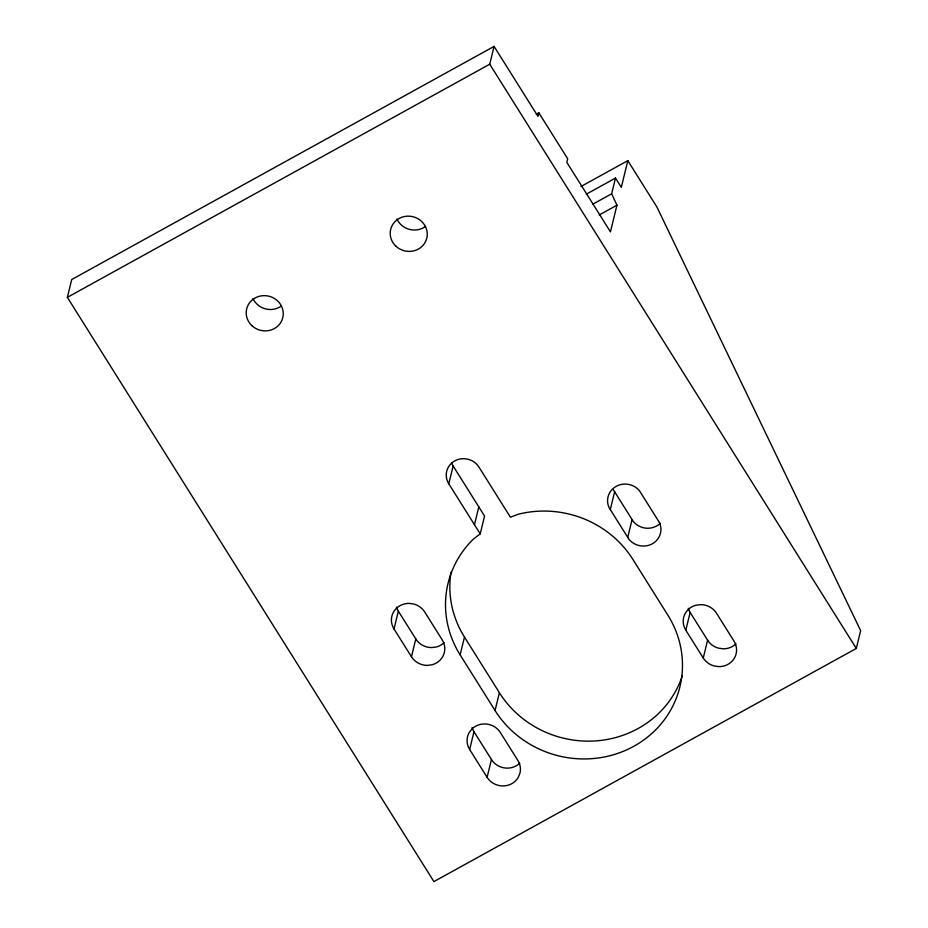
<?xml version="1.0" encoding="UTF-8"?>
<svg xmlns="http://www.w3.org/2000/svg" width="928" height="928" viewBox="0 0 928 928"><rect width="100%" height="100%" fill="white"/><g stroke="black" fill="none" stroke-linecap="round" stroke-linejoin="round"><path stroke-width="1.39" d="M580.882 186.551L627.815 160.648L656.908 207.014L860.65 630.646L856.3 648.452L433.921 881.6L67.35 297.354L71.7 279.548L494.079 46.4L537.985 116.371L538.843 112.81L536.314 114.202M856.3 648.452L489.74 64.206L494.079 46.4M394.006 628.952A18.015 17.029 13.7 0 1 408.981 603.386L413.644 603.989A18.015 17.029 13.7 0 1 424.722 611.993L442.18 639.821A18.015 17.029 13.7 0 1 431.845 664.819L427.205 665.388A18.015 17.029 13.7 0 1 411.464 656.769L394.006 628.952L398.344 611.146A18.015 17.029 13.7 0 1 396.465 607.016M448.792 483.801A17.702 16.739 13.7 0 1 454.743 460.88A17.702 16.739 13.7 0 1 478.987 467.132L510.412 517.209L518.311 514.228A101.326 95.804 13.7 0 1 632.931 559.491L667.847 615.136A101.326 95.804 13.7 0 1 633.812 746.286A101.326 95.804 13.7 0 1 495.053 710.512L460.137 654.878A101.326 95.804 13.7 0 1 473.593 538.913L480.217 533.867L448.792 483.801L453.142 465.995A17.702 16.739 13.7 0 1 451.634 462.979M411.464 656.769L415.802 638.963L398.344 611.146M474.463 524.703L478.802 506.897M480.217 533.867L484.555 516.061L453.142 465.995M460.137 654.878L464.476 637.072A101.326 95.804 13.7 0 1 451.031 572.24M469.649 749.511A18.015 17.029 13.7 0 1 469.266 732.424L472.039 728.898A18.015 17.029 13.7 0 1 500.366 732.552L517.824 760.368A18.015 17.029 13.7 0 1 519.912 773.349L518.207 777.467A18.015 17.029 13.7 0 1 487.107 777.328L469.649 749.511L473.988 731.705A18.015 17.029 13.7 0 1 472.097 727.575M538.843 112.81L567.692 158.781L566.822 162.342L610.45 231.872L616.958 205.169L611.656 193.79L615.484 178.083L586.31 194.184M627.815 160.648L621.308 187.352L615.484 178.083M495.053 710.512L499.392 692.706L464.476 637.072M487.107 777.328L491.446 759.522L473.988 731.705M610.288 509.565L614.638 491.759M627.746 537.382L632.084 519.576M685.804 630.193A18.015 17.029 13.7 0 1 696.139 605.195L700.779 604.627A18.015 17.029 13.7 0 1 716.52 613.246L733.978 641.062A18.015 17.029 13.7 0 1 719.003 666.629L714.34 666.026A18.015 17.029 13.7 0 1 703.262 658.022L685.804 630.193L690.142 612.387A18.015 17.029 13.7 0 1 688.251 608.258M703.262 658.022L707.6 640.216L690.142 612.387M67.35 297.354L489.74 64.206M592.632 204.288L611.656 193.79M599.21 214.971L616.958 205.169M613.42 489.822L633.302 521.513A18.015 17.029 13.7 0 0 660.284 523.311M281.532 305.927A18.572 17.562 13.7 0 1 252.984 298.561M425.523 226.444A18.572 17.562 13.7 0 1 396.987 219.078M682.347 675.642A101.326 95.804 13.7 0 1 598.212 740.695A101.326 95.804 13.7 0 1 499.392 692.706M519.773 763.187A18.015 17.029 13.7 0 1 491.446 759.522M444.129 642.628A18.015 17.029 13.7 0 1 436.183 647.013L431.543 647.582A18.015 17.029 13.7 0 1 415.802 638.963M735.927 643.87A18.015 17.029 13.7 0 1 723.341 648.823L718.678 648.22A18.015 17.029 13.7 0 1 707.6 640.216M659.414 522.51L639.531 490.819A18.015 17.029 13.7 0 0 616.215 486.318A18.015 17.029 13.7 0 0 609.081 507.628L628.964 539.319A18.015 17.029 13.7 0 0 652.28 543.82A18.015 17.029 13.7 0 0 659.414 522.51M251.917 325.67A18.572 17.562 13.7 0 0 282.727 317.898A18.572 17.562 13.7 0 0 259.562 296.218A18.572 17.562 13.7 0 0 251.917 325.67M395.92 246.187A18.572 17.562 13.7 0 0 426.718 238.415A18.572 17.562 13.7 0 0 403.552 216.734A18.572 17.562 13.7 0 0 395.92 246.187"/></g></svg>
